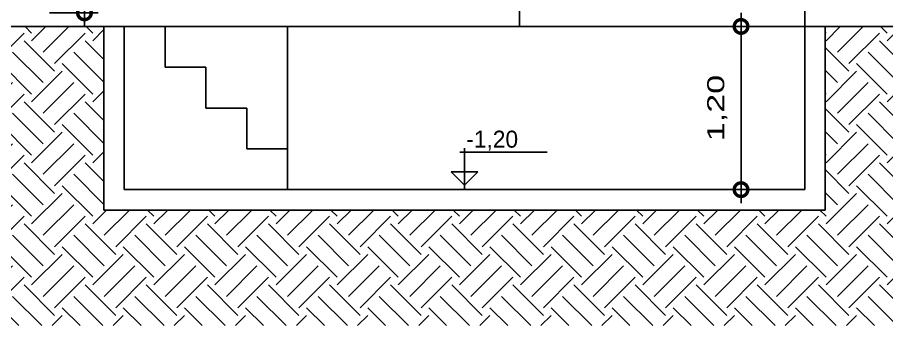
# Model space of a CAD drawing. Header units: millimetres. Extents: x 237 to 339, y 16 to 52.
# Drawn here: x 270.39 to 276.78, y 15.88 to 18.15 of the extents above; entities that cross this region are included whole.
import ezdxf

# ---------------------------------------------------------------- set-up
doc = ezdxf.new("R2010")
doc.units = ezdxf.units.MM
doc.header["$LTSCALE"] = 0.6
doc.header["$MEASUREMENT"] = 0
doc.layers.get('DEFPOINTS').update_dxf_attribs({"color": 253})
for name, color, linetype in [('0.3', 3, 'Continuous'), ('01', 1, 'Continuous'), ('AR-ALV', 5, 'Continuous'), ('AR-ALV-BXA', 1, 'Continuous'), ('AR-TXT', 2, 'Continuous'), ('COBERTURA', 32, 'Continuous'), ('NIVELC', 2, 'Continuous')]:
    doc.layers.add(name, color=color, linetype=linetype)
doc.styles.add('stylUS BT', font='stylu.ttf', dxfattribs={"width": 1.5})
doc.dimstyles.new('ARQ_100 1', dxfattribs={"dimtxt": 0.125, "dimasz": 0.2, "dimexe": 0.1, "dimexo": 0.1, "dimgap": 0.1, "dimtad": 1, "dimzin": 6, "dimtxsty": 'stylUS BT', "dimblk1": 'DOTSMALL', "dimblk2": 'DOTSMALL', "dimsah": 1, "dimcen": 0.09, "dimdle": 0.1, "dimclrd": 256, "dimclre": 256, "dimclrt": 2, "dimaunit": 1, "dimadec": 0, "dimazin": 0, "dimtfac": 1, "dimtmove": 2, "dimatfit": 3, "dimldrblk": 'OPEN30', "dimfxl": 1, "dimtolj": 1, "dimtzin": 0, "dimarcsym": 0})
pattern_1 = [(45, (127.87545, -65.70507), (3e-17, 0.4490128), [0.3175, -0.3175]), (45, (127.79126, -65.62088), (3e-17, 0.4490128), [0.3175, -0.3175]), (45, (127.70707, -65.5367), (3e-17, 0.4490128), [0.3175, -0.3175]), (135, (127.70707, -65.48056), (-0.4490128, 3e-17), [0.3175, -0.3175]), (135, (127.79126, -65.39637), (-0.4490128, 3e-17), [0.3175, -0.3175]), (135, (127.87545, -65.31218), (-0.4490128, 3e-17), [0.3175, -0.3175])]

# ---------------------------------------------------------------- blocks, each defined once
blk = doc.blocks.new('_DOTSMALL')
at = {"color": 0, "linetype": 'ByBlock', "const_width": 0.5}
blk.add_lwpolyline([(-0.0625, 0, 1), (0.0625, 0, 1)], format="xyb", close=True, dxfattribs=at)
blk = doc.blocks.new('*D61')
at = {"layer": '01', "lineweight": -2}
for p, q in [((270.8813, 19.7347), (270.8813, 18.0847)), ((270.6239, 19.6347), (270.9813, 19.6347)), ((270.6239, 18.1847), (270.9813, 18.1847))]:
    blk.add_line(p, q, dxfattribs=at)
at = {"layer": 'DEFPOINTS', "color": 0}
for p in [(270.5239, 19.6347), (270.5239, 18.1847), (270.8813, 18.1847)]:
    blk.add_point(p, dxfattribs=at)
at = {"layer": '01', "lineweight": -2, "xscale": 0.2, "yscale": 0.2, "zscale": 0.2}
for p, rotation in [((270.8813, 19.6347), 90), ((270.8813, 18.1847), 270)]:
    blk.add_blockref('_DOTSMALL', p, dxfattribs=dict(at, rotation=rotation))
at = {"layer": '01', "color": 2, "insert": (270.707, 18.9097), "char_height": 0.125, "attachment_point": 5, "rotation": 90, "style": 'stylUS BT'}
blk.add_mtext('\\A1;1,50', dxfattribs=at)
blk = doc.blocks.new('_Open30')
at = {"layer": 'AR-ALV', "color": 0, "lineweight": -2}
for p, q in [((-1, 0.268), (0, 0)), ((0, 0), (-1, -0.268)), ((0, 0), (-1, 0))]:
    blk.add_line(p, q, dxfattribs=at)
blk = doc.blocks.new('*D66')
at = {"layer": '01', "lineweight": -2}
for p, q in [((275.7061, 18.1847), (275.7061, 16.7847)), ((276.0739, 18.0847), (275.6061, 18.0847)), ((276.0739, 16.8847), (275.6061, 16.8847))]:
    blk.add_line(p, q, dxfattribs=at)
at = {"layer": 'DEFPOINTS', "color": 0}
for p in [(276.1739, 18.0847), (275.7061, 16.8847), (276.1739, 16.8847)]:
    blk.add_point(p, dxfattribs=at)
at = {"layer": '01', "lineweight": -2, "xscale": 0.2, "yscale": 0.2, "zscale": 0.2}
for p, rotation in [((275.7061, 18.0847), 90), ((275.7061, 16.8847), 270)]:
    blk.add_blockref('_DOTSMALL', p, dxfattribs=dict(at, rotation=rotation))
at = {"layer": '01', "color": 2, "insert": (275.5319, 17.4847), "char_height": 0.125, "attachment_point": 5, "rotation": 90, "style": 'stylUS BT'}
blk.add_mtext('\\A1;1,20', dxfattribs=at)
blk = doc.blocks.new('NIVELCORTE2')
at = {"layer": 'NIVELC'}
for p, q in [((-0.0494, 0.3941), (0.8695, 0.3941)), ((0, 0.4361), (0, 0)), ((0, 0.046), (-0.1414, 0.1874)), ((-0.1414, 0.1874), (0.1414, 0.1874)), ((0, 0.046), (0.1414, 0.1874))]:
    blk.add_line(p, q, dxfattribs=at)

msp = doc.modelspace()

# ---------------------------------------------------------------- hatches: boundary and pattern name
at = {"layer": 'AR-ALV-BXA', "lineweight": -3}
h = msp.add_hatch(dxfattribs=at)
h.set_pattern_fill('EARTH', color=256, scale=0.05, angle=45, style=0)
h.set_pattern_definition(pattern_1)
h.paths.add_polyline_path([(271.0239, 18.0847), (269.3239, 18.0847), (262.2593, 18.0847), (262.2593, 17.2347), (270.1739, 17.2347), (270.1739, 15.8847), (271.0239, 15.8847), (271.0239, 16.7347)])
h = msp.add_hatch(dxfattribs=at)
h.set_pattern_fill('EARTH', color=256, scale=0.05, angle=45, style=0)
h.set_pattern_definition(pattern_1)
h.paths.add_polyline_path([(277.1739, 17.2347), (280.1739, 17.2347), (280.1739, 18.0847), (276.3239, 18.0847), (276.3239, 16.7347), (271.0239, 16.7347), (271.0239, 15.8847), (277.1739, 15.8847)])

# ---------------------------------------------------------------- linework, layer by layer
at = {"layer": '0.3'}
for p, q in [((269.3239, 18.0847), (271.4739, 18.0847)), ((271.0239, 18.0847), (271.0239, 16.7347)), ((271.1739, 18.0847), (271.1739, 16.8847)), ((271.4739, 18.0847), (271.4739, 17.7847)), ((276.1739, 18.0847), (280.1739, 18.0847)), ((276.1739, 18.0847), (276.1739, 16.8847)), ((276.3239, 18.0847), (276.3239, 16.7347)), ((271.4739, 17.7847), (271.7739, 17.7847)), ((271.7739, 17.7847), (271.7739, 17.4847)), ((271.7739, 17.4847), (272.0739, 17.4847)), ((272.0739, 17.4847), (272.0739, 17.1847)), ((272.0739, 17.1847), (272.3739, 17.1847)), ((272.3739, 17.1847), (272.3739, 16.8847)), ((271.1739, 16.8847), (276.1739, 16.8847)), ((271.0239, 16.7347), (276.3239, 16.7347))]:
    msp.add_line(p, q, dxfattribs=at)
at = {"layer": 'AR-ALV-BXA', "lineweight": -3}
for p, q in [((276.1739, 21.1845), (276.1739, 18.0847)), ((274.0787, 21.0845), (274.0787, 18.0847)), ((271.4739, 18.0847), (276.1739, 18.0847)), ((272.3739, 18.0847), (272.3739, 17.1847))]:
    msp.add_line(p, q, dxfattribs=at)

# ---------------------------------------------------------------- block references
at = {"layer": 'COBERTURA', "xscale": 0.6999999999999886, "yscale": 0.7000000000000028}
msp.add_blockref('NIVELCORTE2', (273.6739, 16.8847), dxfattribs=at)

# ---------------------------------------------------------------- texts
at = {"layer": 'AR-TXT', "insert": (273.6869, 17.3183), "char_height": 0.125, "width": 0.7021, "attachment_point": 1}
msp.add_mtext('{\\fStylus BT|b0|i0|c0|p34;-1,20}', dxfattribs=at)

# ---------------------------------------------------------------- dimensions: what is measured, and where the dimension line sits
at = {"layer": '01'}
dim = msp.add_linear_dim(base=(270.8813, 18.1847), p1=(270.5239, 19.6347), p2=(270.5239, 18.1847), angle=90, text='1,50', dimstyle='ARQ_100 1', dxfattribs=at)
dim.commit()
dim.dimension.update_dxf_attribs({"geometry": '*D61', "text_midpoint": (270.707, 18.9097)})
dim = msp.add_linear_dim(base=(275.7061, 16.8847), p1=(276.1739, 18.0847), p2=(276.1739, 16.8847), angle=90, dimstyle='ARQ_100 1', dxfattribs=at)
dim.commit()
dim.dimension.update_dxf_attribs({"geometry": '*D66', "text_midpoint": (275.5319, 17.4847)})

doc.saveas('drawing.dxf')
